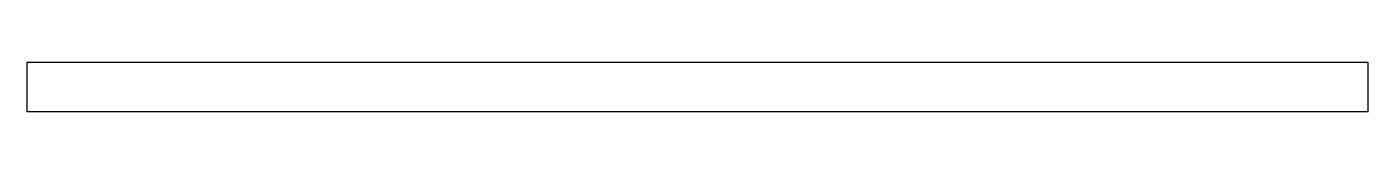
# Model space of a CAD drawing. Header units: millimetres. Extents: x 0 to 6000, y 0 to 220.
import ezdxf

# ---------------------------------------------------------------- set-up
doc = ezdxf.new("R2010")
doc.units = ezdxf.units.MM
doc.layers.add('cutting', color=1, linetype='Continuous')

msp = doc.modelspace()

# ---------------------------------------------------------------- linework, layer by layer
at = {"layer": 'cutting', "color": 1}
for p, q in [((6000, 220), (0, 220)), ((0, 220), (0, 0)), ((6000, 0), (6000, 220)), ((0, 0), (3000, 0)), ((3000, 0), (6000, 0))]:
    msp.add_line(p, q, dxfattribs=at)

doc.saveas('drawing.dxf')
